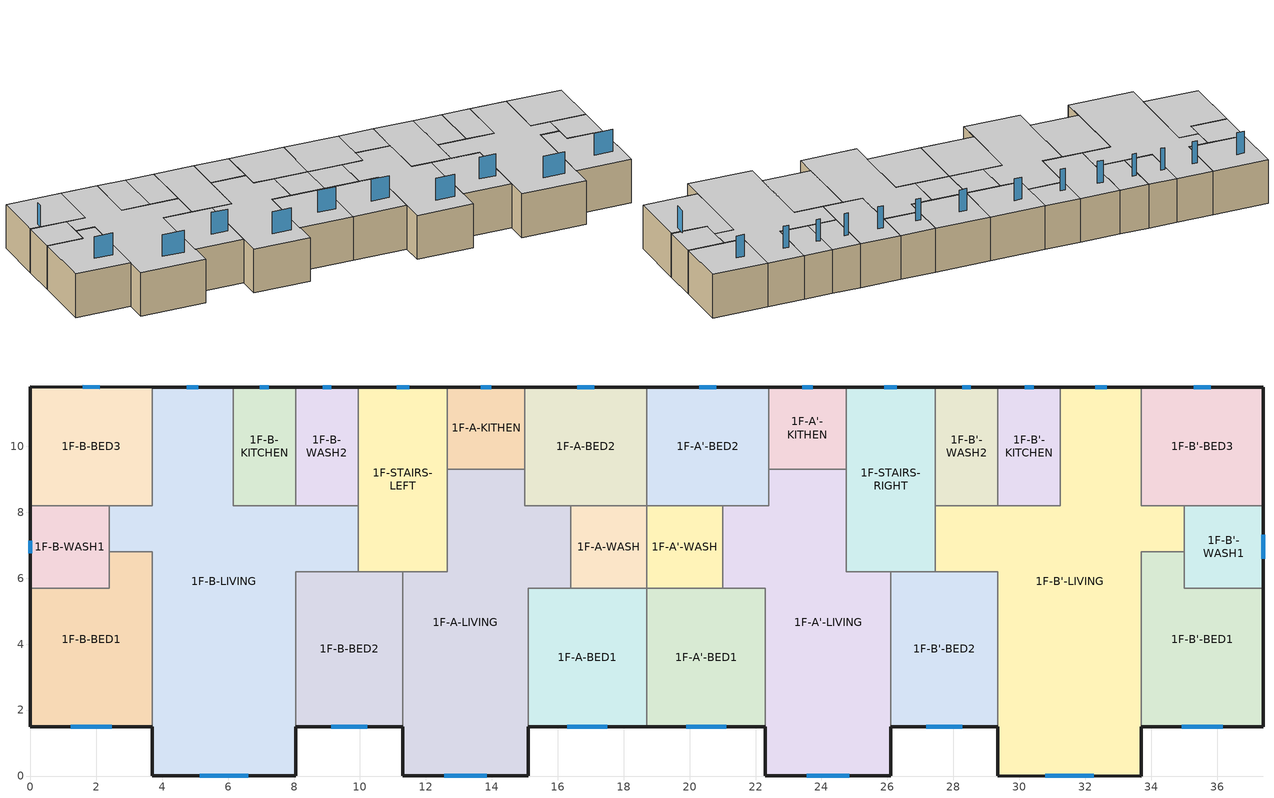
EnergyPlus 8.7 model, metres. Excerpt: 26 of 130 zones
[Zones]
1F-A'-BED1
 floor ground (ground_floor): 22.3,5.7 22.3,1.5 18.7,1.5 18.7,5.7 z0
 wall outside (Exterior Wall): 18.7,1.5 22.3,1.5 z0:3
 wall to 1F-A-BED1 (Interior Wall): 18.7,5.7 18.7,1.5 z0:3
 wall to 1F-A'-WASH (Interior Wall): 21,5.7 18.7,5.7 z0:3
 wall to 1F-A'-LIVING (Interior Wall): 22.3,1.5 22.3,5.7 21,5.7 z0:3
 window (Exterior Window): 19.89,1.5 21.11,1.5 z3.8:5.3
 ceiling to 2F-A'-BED1 (Interior Ceiling): 22.3,1.5 22.3,5.7 18.7,5.7 18.7,1.5 z3
1F-A'-BED2
 floor ground (ground_floor): 22.4,11.8 22.4,8.2 18.7,8.2 18.7,11.8 z0
 wall outside (Exterior Wall): 22.4,11.8 18.7,11.8 z0:3
 wall to 1F-A'-LIVING (Interior Wall): 21,8.2 22.4,8.2 22.4,9.31 z0:3
 wall to 1F-A'-WASH (Interior Wall): 18.7,8.2 21,8.2 z0:3
 wall to 1F-A-BED2 (Interior Wall): 18.7,11.8 18.7,8.2 z0:3
 wall to 1F-A'-KITHEN (Interior Wall): 22.4,9.31 22.4,11.8 z0:3
 window (Exterior Window): 20.81,11.8 20.29,11.8 z3.8:5.3
 ceiling to 2F-A'-BED2 (Interior Ceiling): 22.4,8.2 22.4,11.8 18.7,11.8 18.7,8.2 z3
1F-A'-KITHEN
 floor ground (ground_floor): 22.4,11.8 24.75,11.8 24.75,9.31 22.4,9.31 z0
 wall outside (Exterior Wall): 24.75,11.8 22.4,11.8 z0:3
 wall to 1F-STAIRS-RIGHT (Interior Wall): 24.75,9.31 24.75,11.8 z0:3
 wall to 1F-A'-LIVING (Interior Wall): 22.4,9.31 24.75,9.31 z0:3
 window (Exterior Window): 23.74,11.8 23.41,11.8 z3.8:5.3
 ceiling to 2F-A'-KITHEN (Interior Ceiling): 24.75,9.31 24.75,11.8 22.4,11.8 22.4,9.31 z3
1F-A'-LIVING
 floor ground (ground_floor): 24.75,9.31 24.75,6.2 26.1,6.2 26.1,0 22.3,0 22.3,5.7 21,5.7 21,8.2 22.4,8.2 22.4,9.31 z0
 wall outside (Exterior Wall): 22.3,1.5 22.3,0 26.1,0 26.1,1.5 z0:3
 wall to 1F-A'-WASH (Interior Wall): 21,8.2 21,5.7 z0:3
 wall to 1F-STAIRS-RIGHT (Interior Wall): 26.1,6.2 24.75,6.2 24.75,9.31 z0:3
 wall to 1F-B'-BED2 (Interior Wall): 26.1,1.5 26.1,6.2 z0:3
 window (Exterior Window): 23.56,0 24.84,0 z3.8:5.3
 ceiling to 2F-A'-LIVING (Interior Ceiling): 26.1,0 26.1,6.2 24.75,6.2 24.75,9.31 22.4,9.31 22.4,8.2 21,8.2 21,5.7 22.3,5.7 22.3,0 z3
1F-A'-WASH
 floor ground (ground_floor): 21,8.2 21,5.7 18.7,5.7 18.7,8.2 z0
 wall to 1F-A-WASH (Interior Wall): 18.7,8.2 18.7,5.7 z0:3
 ceiling to 2F-A'-WASH (Interior Ceiling): 21,5.7 21,8.2 18.7,8.2 18.7,5.7 z3
1F-A-BED1
 floor ground (ground_floor): 18.7,5.7 18.7,1.5 15.1,1.5 15.1,5.7 z0
 wall outside (Exterior Wall): 15.1,1.5 18.7,1.5 z0:3
 wall to 1F-A-LIVING (Interior Wall): 16.4,5.7 15.1,5.7 15.1,1.5 z0:3
 wall to 1F-A-WASH (Interior Wall): 18.7,5.7 16.4,5.7 z0:3
 window (Exterior Window): 16.29,1.5 17.51,1.5 z3.8:5.3
 ceiling to 2F-A-BED1 (Interior Ceiling): 18.7,1.5 18.7,5.7 15.1,5.7 15.1,1.5 z3
1F-A-BED2
 floor ground (ground_floor): 15,11.8 18.7,11.8 18.7,8.2 15,8.2 z0
 wall outside (Exterior Wall): 18.7,11.8 15,11.8 z0:3
 wall to 1F-A-WASH (Interior Wall): 16.4,8.2 18.7,8.2 z0:3
 wall to 1F-A-LIVING (Interior Wall): 15,9.31 15,8.2 16.4,8.2 z0:3
 wall to 1F-A-KITHEN (Interior Wall): 15,11.8 15,9.31 z0:3
 window (Exterior Window): 17.11,11.8 16.59,11.8 z3.8:5.3
 ceiling to 2F-A-BED2 (Interior Ceiling): 18.7,8.2 18.7,11.8 15,11.8 15,8.2 z3
1F-A-KITHEN
 floor ground (ground_floor): 12.65,11.8 15,11.8 15,9.31 12.65,9.31 z0
 wall outside (Exterior Wall): 15,11.8 12.65,11.8 z0:3
 wall to 1F-A-LIVING (Interior Wall): 12.65,9.31 15,9.31 z0:3
 wall to 1F-STAIRS-LEFT (Interior Wall): 12.65,11.8 12.65,9.31 z0:3
 window (Exterior Window): 13.99,11.8 13.66,11.8 z3.8:5.3
 ceiling to 2F-A-KITHEN (Interior Ceiling): 15,9.31 15,11.8 12.65,11.8 12.65,9.31 z3
1F-A-LIVING
 floor ground (ground_floor): 15,9.31 15,8.2 16.4,8.2 16.4,5.7 15.1,5.7 15.1,0 11.3,0 11.3,6.2 12.65,6.2 12.65,9.31 z0
 wall outside (Exterior Wall): 11.3,1.5 11.3,0 15.1,0 15.1,1.5 z0:3
 wall to 1F-B-BED2 (Interior Wall): 11.3,6.2 11.3,1.5 z0:3
 wall to 1F-STAIRS-LEFT (Interior Wall): 12.65,9.31 12.65,6.2 11.3,6.2 z0:3
 wall to 1F-A-WASH (Interior Wall): 16.4,5.7 16.4,8.2 z0:3
 window (Exterior Window): 12.56,0 13.84,0 z3.8:5.3
 ceiling to 2F-A-LIVING (Interior Ceiling): 15.1,0 15.1,5.7 16.4,5.7 16.4,8.2 15,8.2 15,9.31 12.65,9.31 12.65,6.2 11.3,6.2 11.3,0 z3
1F-A-WASH
 floor ground (ground_floor): 16.4,8.2 18.7,8.2 18.7,5.7 16.4,5.7 z0
 ceiling to 2F-A-WASH (Interior Ceiling): 18.7,5.7 18.7,8.2 16.4,8.2 16.4,5.7 z3
1F-B'-BED1
 floor ground (ground_floor): 35,6.8 35,5.7 37.4,5.7 37.4,1.5 33.7,1.5 33.7,6.8 z0
 wall outside (Exterior Wall): 33.7,1.5 37.4,1.5 37.4,5.7 z0:3
 wall to 1F-B'-LIVING (Interior Wall): 35,6.8 33.7,6.8 33.7,1.5 z0:3
 wall to 1F-B'-WASH1 (Interior Wall): 37.4,5.7 35,5.7 35,6.8 z0:3
 window (Exterior Window): 34.93,1.5 36.17,1.5 z3.8:5.3
 ceiling to 2F-B'-BED1 (Interior Ceiling): 37.4,1.5 37.4,5.7 35,5.7 35,6.8 33.7,6.8 33.7,1.5 z3
1F-B'-BED2
 floor ground (ground_floor): 29.35,6.2 29.35,1.5 26.1,1.5 26.1,6.2 z0
 wall outside (Exterior Wall): 26.1,1.5 29.35,1.5 z0:3
 wall to 1F-STAIRS-RIGHT (Interior Wall): 27.45,6.2 26.1,6.2 z0:3
 wall to 1F-B'-LIVING (Interior Wall): 29.35,1.5 29.35,6.2 27.45,6.2 z0:3
 window (Exterior Window): 27.18,1.5 28.27,1.5 z3.8:5.3
 ceiling to 2F-B'-BED2 (Interior Ceiling): 29.35,1.5 29.35,6.2 26.1,6.2 26.1,1.5 z3
1F-B'-BED3
 floor ground (ground_floor): 33.7,11.8 37.4,11.8 37.4,8.2 33.7,8.2 z0
 wall outside (Exterior Wall): 37.4,8.2 37.4,11.8 33.7,11.8 z0:3
 wall to 1F-B'-WASH1 (Interior Wall): 35,8.2 37.4,8.2 z0:3
 wall to 1F-B'-LIVING (Interior Wall): 33.7,11.8 33.7,8.2 35,8.2 z0:3
 window (Exterior Window): 35.81,11.8 35.29,11.8 z3.8:5.3
 ceiling to 2F-B'-BED3 (Interior Ceiling): 37.4,8.2 37.4,11.8 33.7,11.8 33.7,8.2 z3
1F-B'-KITCHEN
 floor ground (ground_floor): 31.25,11.8 31.25,8.2 29.35,8.2 29.35,11.8 z0
 wall outside (Exterior Wall): 31.25,11.8 29.35,11.8 z0:3
 wall to 1F-B'-LIVING (Interior Wall): 29.35,8.2 31.25,8.2 31.25,11.8 z0:3
 wall to 1F-B'-WASH2 (Interior Wall): 29.35,11.8 29.35,8.2 z0:3
 window (Exterior Window): 30.43,11.8 30.17,11.8 z3.8:5.3
 ceiling to 2F-B'-KITCHEN (Interior Ceiling): 29.35,8.2 31.25,8.2 31.25,11.8 29.35,11.8 z3
1F-B'-LIVING
 floor ground (ground_floor): 33.7,11.8 33.7,8.2 35,8.2 35,6.8 33.7,6.8 33.7,0 29.35,0 29.35,6.2 27.45,6.2 27.45,8.2 31.25,8.2 31.25,11.8 z0
 wall outside (Exterior Wall): 29.35,1.5 29.35,0 33.7,0 33.7,1.5 / 33.7,11.8 31.25,11.8 z0:3
 wall to 1F-STAIRS-RIGHT (Interior Wall): 27.45,8.2 27.45,6.2 z0:3
 wall to 1F-B'-WASH2 (Interior Wall): 29.35,8.2 27.45,8.2 z0:3
 wall to 1F-B'-WASH1 (Interior Wall): 35,6.8 35,8.2 z0:3
 window (Exterior Window): 30.79,0 32.26,0 / 32.65,11.8 32.3,11.8 z3.8:5.3
 ceiling to 2F-B'-LIVING (Interior Ceiling): 33.7,0 33.7,6.8 35,6.8 35,8.2 33.7,8.2 33.7,11.8 31.25,11.8 31.25,8.2 27.45,8.2 27.45,6.2 29.35,6.2 29.35,0 z3
1F-B'-WASH1
 floor ground (ground_floor): 35,8.2 37.4,8.2 37.4,5.7 35,5.7 z0
 wall outside (Exterior Wall): 37.4,5.7 37.4,8.2 z0:3
 window (Exterior Window): 37.4,6.59 37.4,7.31 z3.8:5.3
 ceiling to 2F-B'-WASH1 (Interior Ceiling): 37.4,5.7 37.4,8.2 35,8.2 35,5.7 z3
1F-B'-WASH2
 floor ground (ground_floor): 29.35,11.8 29.35,8.2 27.45,8.2 27.45,11.8 z0
 wall outside (Exterior Wall): 29.35,11.8 27.45,11.8 z0:3
 wall to 1F-STAIRS-RIGHT (Interior Wall): 27.45,11.8 27.45,8.2 z0:3
 window (Exterior Window): 28.53,11.8 28.27,11.8 z3.8:5.3
 ceiling to 2F-B'-WASH2 (Interior Ceiling): 29.35,8.2 29.35,11.8 27.45,11.8 27.45,8.2 z3
1F-B-BED1
 floor ground (ground_floor): 3.7,6.8 3.7,1.5 0,1.5 0,5.7 2.4,5.7 2.4,6.8 z0
 wall outside (Exterior Wall): 0,5.7 0,1.5 3.7,1.5 z0:3
 wall to 1F-B-WASH1 (Interior Wall): 2.4,6.8 2.4,5.7 0,5.7 z0:3
 wall to 1F-B-LIVING (Interior Wall): 3.7,1.5 3.7,6.8 2.4,6.8 z0:3
 window (Exterior Window): 1.23,1.5 2.47,1.5 z3.8:5.3
 ceiling to 2F-B-BED1 (Interior Ceiling): 3.7,1.5 3.7,6.8 2.4,6.8 2.4,5.7 0,5.7 0,1.5 z3
1F-B-BED2
 floor ground (ground_floor): 11.3,6.2 11.3,1.5 8.05,1.5 8.05,6.2 z0
 wall outside (Exterior Wall): 8.05,1.5 11.3,1.5 z0:3
 wall to 1F-B-LIVING (Interior Wall): 9.95,6.2 8.05,6.2 8.05,1.5 z0:3
 wall to 1F-STAIRS-LEFT (Interior Wall): 11.3,6.2 9.95,6.2 z0:3
 window (Exterior Window): 9.13,1.5 10.22,1.5 z3.8:5.3
 ceiling to 2F-B-BED2 (Interior Ceiling): 11.3,1.5 11.3,6.2 8.05,6.2 8.05,1.5 z3
1F-B-BED3
 floor ground (ground_floor): 3.7,11.8 3.7,8.2 0,8.2 0,11.8 z0
 wall outside (Exterior Wall): 3.7,11.8 0,11.8 0,8.2 z0:3
 wall to 1F-B-LIVING (Interior Wall): 2.4,8.2 3.7,8.2 3.7,11.8 z0:3
 wall to 1F-B-WASH1 (Interior Wall): 0,8.2 2.4,8.2 z0:3
 window (Exterior Window): 2.11,11.8 1.59,11.8 z3.8:5.3
 ceiling to 2F-B-BED3 (Interior Ceiling): 3.7,8.2 3.7,11.8 0,11.8 0,8.2 z3
1F-B-KITCHEN
 floor ground (ground_floor): 6.15,11.8 8.05,11.8 8.05,8.2 6.15,8.2 z0
 wall outside (Exterior Wall): 8.05,11.8 6.15,11.8 z0:3
 wall to 1F-B-WASH2 (Interior Wall): 8.05,8.2 8.05,11.8 z0:3
 wall to 1F-B-LIVING (Interior Wall): 6.15,11.8 6.15,8.2 8.05,8.2 z0:3
 window (Exterior Window): 7.23,11.8 6.97,11.8 z3.8:5.3
 ceiling to 2F-B-KITCHEN (Interior Ceiling): 8.05,8.2 8.05,11.8 6.15,11.8 6.15,8.2 z3
1F-B-LIVING
 floor ground (ground_floor): 3.7,11.8 6.15,11.8 6.15,8.2 9.95,8.2 9.95,6.2 8.05,6.2 8.05,0 3.7,0 3.7,6.8 2.4,6.8 2.4,8.2 3.7,8.2 z0
 wall outside (Exterior Wall): 6.15,11.8 3.7,11.8 / 3.7,1.5 3.7,0 8.05,0 8.05,1.5 z0:3
 wall to 1F-B-WASH2 (Interior Wall): 9.95,8.2 8.05,8.2 z0:3
 wall to 1F-STAIRS-LEFT (Interior Wall): 9.95,6.2 9.95,8.2 z0:3
 wall to 1F-B-WASH1 (Interior Wall): 2.4,8.2 2.4,6.8 z0:3
 window (Exterior Window): 5.14,0 6.61,0 / 5.1,11.8 4.75,11.8 z3.8:5.3
 ceiling to 2F-B-LIVING (Interior Ceiling): 8.05,0 8.05,6.2 9.95,6.2 9.95,8.2 6.15,8.2 6.15,11.8 3.7,11.8 3.7,8.2 2.4,8.2 2.4,6.8 3.7,6.8 3.7,0 z3
1F-B-WASH1
 floor ground (ground_floor): 2.4,8.2 2.4,5.7 0,5.7 0,8.2 z0
 wall outside (Exterior Wall): 0,8.2 0,5.7 z0:3
 window (Exterior Window): 0,7.14 0,6.76 z3.8:5.3
 ceiling to 2F-B-WASH1 (Interior Ceiling): 2.4,5.7 2.4,8.2 0,8.2 0,5.7 z3
1F-B-WASH2
 floor ground (ground_floor): 8.05,11.8 9.95,11.8 9.95,8.2 8.05,8.2 z0
 wall outside (Exterior Wall): 9.95,11.8 8.05,11.8 z0:3
 wall to 1F-STAIRS-LEFT (Interior Wall): 9.95,8.2 9.95,11.8 z0:3
 window (Exterior Window): 9.13,11.8 8.87,11.8 z3.8:5.3
 ceiling to 2F-B-WASH2 (Interior Ceiling): 9.95,8.2 9.95,11.8 8.05,11.8 8.05,8.2 z3
1F-STAIRS-LEFT
 floor ground (ground_floor): 9.95,11.8 12.65,11.8 12.65,6.2 9.95,6.2 z0
 wall outside (Exterior Wall): 12.65,11.8 9.95,11.8 z0:3
 window (Exterior Window): 11.49,11.8 11.11,11.8 z3.8:5.3
 ceiling to 2F-STAIRS-LEFT (Interior Ceiling): 12.65,6.2 12.65,11.8 9.95,11.8 9.95,6.2 z3
1F-STAIRS-RIGHT
 floor ground (ground_floor): 27.45,11.8 27.45,6.2 24.75,6.2 24.75,11.8 z0
 wall outside (Exterior Wall): 27.45,11.8 24.75,11.8 z0:3
 window (Exterior Window): 26.29,11.8 25.91,11.8 z3.8:5.3
 ceiling to 2F-STAIRS-RIGHT (Interior Ceiling): 27.45,6.2 27.45,11.8 24.75,11.8 24.75,6.2 z3
[Building]
basic model: North Axis {deg}=58.5831; Terrain=City; Solar Distribution=FullInteriorAndExteriorWithReflections
[Material] Thermal Absorptance=0.9; Solar Absorptance=0.7; Visible Absorptance=0.7
Name | Roughness | Thickness {m} | Conductivity {W/m-K} | Density {kg/m3} | Specific Heat {J/kg-K}
5shuinishajiang | Rough | 0.005 | 0.93 | 1800 | 1050
20shuinishajiang | Rough | 0.02 | 0.93 | 1800 | 1050
50NanRanXinJiSuJuBenBan | Rough | 0.05 | 0.03 | 30 | 1380
ShaoJieYeYan | Rough | 0.2 | 0.58 | 1400 | 1050
60hunningtulouban | Rough | 0.06 | 1.74 | 2500 | 920
10baowenshajiang | Smooth | 0.01 | 0.29 | 800 | 1050
45 xishihunningtu | Rough | 0.045 | 1.51 | 2300 | 920
85 XPS | Smooth | 0.085 | 0.3 | 28.5 | 1647
15mudiban | VerySmooth | 0.015 | 0.18 | 700 | 2510
[Material:NoMass] Roughness=Rough; Thermal Absorptance=0.9; Solar Absorptance=0.7; Visible Absorptance=0.7
Name | Thermal Resistance {m2-K/W}
Exterior Wall | 1
ground | 3.12
Interior Wall | 0.5
[WindowMaterial:SimpleGlazingSystem]
window2: U-Factor {W/m2-K}=1.71; Solar Heat Gain Coefficient=0.67
[WindowMaterial:Blind]
blind: Slat Orientation=Horizontal; Slat Width {m}=0.025; Slat Separation {m}=0.019; Slat Thickness {m}=0.001; Slat Angle {deg}=45; Slat Conductivity {W/m-K}=0.1; Slat Beam Solar Transmittance=0; Front Side Slat Beam Solar Reflectance=0.7; Back Side Slat Beam Solar Reflectance=0.7; Slat Diffuse Solar Transmittance=0; Front Side Slat Diffuse Solar Reflectance=0.7; Back Side Slat Diffuse Solar Reflectance=0.7; Slat Beam Visible Transmittance=0; Front Side Slat Beam Visible Reflectance=0.5; Back Side Slat Beam Visible Reflectance=0.5; Slat Diffuse Visible Transmittance=0; Front Side Slat Diffuse Visible Reflectance=0.5; Back Side Slat Diffuse Visible Reflectance=0.5; Slat Infrared Hemispherical Transmittance=0; Front Side Slat Infrared Hemispherical Emissivity=0.9; Back Side Slat Infrared Hemispherical Emissivity=0.9; Blind to Glass Distance {m}=0.05; Blind Top Opening Multiplier=0; Blind Bottom Opening Multiplier=0; Blind Left Side Opening Multiplier=0.5; Blind Right Side Opening Multiplier=0.5; Minimum Slat Angle {deg}=0; Maximum Slat Angle {deg}=180
[Construction]
ground_floor: ground
Exterior Wall: 5shuinishajiang, 50NanRanXinJiSuJuBenBan, 20shuinishajiang, ShaoJieYeYan, 20shuinishajiang
Interior Wall: 10baowenshajiang, 60hunningtulouban, 10baowenshajiang
Interior Ceiling: 15mudiban, 45 xishihunningtu, 85 XPS, 60hunningtulouban, 60hunningtulouban
Exterior Window: window2
[WindowProperty:ShadingControl]
external shading control: Shading Type=ExteriorBlind; Shading Control Type=OnIfScheduleAllows; Schedule=shading schedule; Shading Control Is Scheduled=Yes; Glare Control Is Active=No; Shading Device Material=blind; Type of Slat Angle Control for Blinds=FixedSlatAngle
[Zone]
1F-A'-BED1; 1F-A'-BED2; 1F-A'-KITHEN; 1F-A'-LIVING; 1F-A'-WASH; 1F-A-BED1; 1F-A-BED2; 1F-A-KITHEN; 1F-A-LIVING; 1F-A-WASH; 1F-B'-BED1; 1F-B'-BED2; 1F-B'-BED3; 1F-B'-KITCHEN; 1F-B'-LIVING; 1F-B'-WASH1; 1F-B'-WASH2; 1F-B-BED1; 1F-B-BED2; 1F-B-BED3; 1F-B-KITCHEN; 1F-B-LIVING; 1F-B-WASH1; 1F-B-WASH2; 1F-STAIRS-LEFT; 1F-STAIRS-RIGHT
[ZoneVentilation:WindandStackOpenArea] Opening Area {m2}=0.3; Opening Effectiveness=autocalculate; Discharge Coefficient for Opening=autocalculate; Minimum Indoor Temperature {C}=-100; Maximum Indoor Temperature {C}=100; Delta Temperature {deltaC}=-100; Minimum Outdoor Temperature {C}=-100; Maximum Outdoor Temperature {C}=100; Maximum Wind Speed {m/s}=40
Name | Zone | Opening Area Fraction Schedule
ventilation-wind1 | 1F-A'-BED1 | Working/Schooling Bedroom occupancy
ventilation-wind2 | 1F-A'-BED2 | Working/Schooling Bedroom occupancy
ventilation-wind3 | 1F-A'-LIVING | Retired excluded fml livingroom  occupancy
ventilation-wind4 | 1F-A-BED1 | Working/Schooling Bedroom occupancy
ventilation-wind5 | 1F-A-BED2 | Working/Schooling Bedroom occupancy
ventilation-wind6 | 1F-A-LIVING | Retired excluded fml livingroom  occupancy
ventilation-wind7 | 1F-B'-BED1 | Retired Bedroom occupancy
ventilation-wind8 | 1F-B'-BED2 | Retired Bedroom occupancy
ventilation-wind9 | 1F-B'-BED3 | Retired Bedroom occupancy
ventilation-wind10 | 1F-B'-LIVING | Retired included fml livingroom occupancy
ventilation-wind11 | 1F-B-BED1 | Retired Bedroom occupancy
ventilation-wind12 | 1F-B-BED2 | Retired Bedroom occupancy
ventilation-wind13 | 1F-B-BED3 | Retired Bedroom occupancy
ventilation-wind14 | 1F-B-LIVING | Retired included fml livingroom occupancy
[HVACTemplate:Thermostat]
Setpoints: Heating Setpoint Schedule=Heating setpoint; Cooling Setpoint Schedule=Cooling setpoint
[HVACTemplate:Zone:IdealLoadsAirSystem] Template Thermostat=Setpoints; Maximum Heating Supply Air Temperature {C}=50; Minimum Cooling Supply Air Temperature {C}=13; Maximum Heating Supply Air Humidity Ratio {kgWater/kgDryAir}=0.0156; Minimum Cooling Supply Air Humidity Ratio {kgWater/kgDryAir}=0.0077; Heating Limit=NoLimit; Cooling Limit=NoLimit; Dehumidification Control Type=ConstantSupplyHumidityRatio; Cooling Sensible Heat Ratio=0.7; Dehumidification Setpoint {percent}=60; Humidification Control Type=ConstantSupplyHumidityRatio; Humidification Setpoint {percent}=30; Outdoor Air Method=None; Outdoor Air Flow Rate per Person {m3/s}=0.00944; Demand Controlled Ventilation Type=None; Outdoor Air Economizer Type=NoEconomizer; Heat Recovery Type=None; Sensible Heat Recovery Effectiveness=0.7; Latent Heat Recovery Effectiveness=0.65
Name | System Availability Schedule
1F-A'-BED1; 1F-A'-BED2; 1F-A-BED1; 1F-A-BED2 | Working/Schooling Bedroom occupancy
1F-A'-LIVING; 1F-A-LIVING | Retired excluded fml livingroom  occupancy
1F-B'-BED1; 1F-B'-BED2; 1F-B'-BED3; 1F-B-BED1; 1F-B-BED2; 1F-B-BED3 | Retired Bedroom occupancy
1F-B'-LIVING; 1F-B-LIVING | Retired included fml livingroom occupancy
[AvailabilityManager:HybridVentilation] Ventilation Control Mode Schedule=On; Use Weather File Rain Indicators=Yes; Maximum Wind Speed {m/s}=40; Minimum Outdoor Temperature {C}=18; Maximum Outdoor Temperature {C}=26; Minimum Outdoor Enthalpy {J/kg}=1; Maximum Outdoor Enthalpy {J/kg}=299999; Minimum Outdoor Ventilation Air Schedule=Off; Simple Airflow Control Type Schedule=On
Name | Control Zone | ZoneVentilation Object
ventilation manager1 | 1F-A'-BED1 | ventilation-wind1
ventilation manager2 | 1F-A'-BED2 | ventilation-wind2
ventilation manager3 | 1F-A'-LIVING | ventilation-wind3
ventilation manager4 | 1F-A-BED1 | ventilation-wind4
ventilation manager5 | 1F-A-BED2 | ventilation-wind5
ventilation manager6 | 1F-A-LIVING | ventilation-wind6
ventilation manager7 | 1F-B'-BED1 | ventilation-wind7
ventilation manager8 | 1F-B'-BED2 | ventilation-wind8
ventilation manager9 | 1F-B'-BED3 | ventilation-wind9
ventilation manager10 | 1F-B'-LIVING | ventilation-wind10
ventilation manager11 | 1F-B-BED1 | ventilation-wind11
ventilation manager12 | 1F-B-BED2 | ventilation-wind12
ventilation manager13 | 1F-B-BED3 | ventilation-wind13
ventilation manager14 | 1F-B-LIVING | ventilation-wind14
[Schedule:Compact]
Working/Schooling Bedroom occupancy: Through: 12/31, For: Weekdays, Until: 08:00, 1, Until: 22:00, 0, Until: 24:00, 1, For: AllOtherDays, Until: 08:00, 1, Until: 12:30, 0, Until: 14:00, 1, Until: 22:00, 0, Until: 24:00, 1
Retired Bedroom occupancy: Through: 12/31, For: Alldays, Until: 08:00, 1, Until: 12:30, 0, Until: 14:00, 1, Until: 22:00, 0, Until: 24:00, 1
Retired included fml livingroom occupancy: Through: 12/31, For: Alldays, Until: 08:00, 0, Until: 12:30, 1, Until: 14:00, 0, Until: 22:00, 1, Until: 24:00, 0
Retired excluded fml livingroom  occupancy: Through: 12/31, For: Weekdays, Until: 17:00, 0, Until: 22:00, 1, Until: 24:00, 0, For: AllOtherDays, Until: 08:00, 0, Until: 12:30, 1, Until: 14:00, 0, Until: 22:00, 1, Until: 24:00, 0
Heating setpoint: Through: 2/28, For: AllDays, Until: 8:00, 18, Until: 24:00, 18, Through: 11/30, For: AllDays, Until: 24:00, 0, Through: 12/31, For: AllDays, Until: 8:00, 18, Until: 24:00, 18
Cooling setpoint: Through: 5/31, For: AllDays, Until: 24:00, 26, Through: 9/30, For: AllDays, Until: 24:00, 26, Through: 12/31, For: AllDays, Until: 24:00, 26
shading schedule: Through: 5/31, For: AllDays, Until: 24:00, 0, Through: 9/30, For: AllDays, Until: 24:00, 1, Through: 12/31, For: AllDays, Until: 24:00, 0
[Schedule:Constant]
Name | Hourly Value
On | 1
Off | 0
